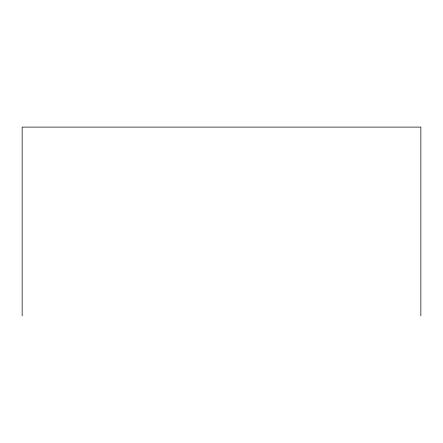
<?xml version="1.0" encoding="UTF-8"?>
<svg xmlns="http://www.w3.org/2000/svg" width="443" height="443" viewBox="0 0 443 443"><rect width="100%" height="100%" fill="white"/><g stroke="black" fill="none" stroke-linecap="round" stroke-linejoin="round"><path stroke-width="0.66" d="M420.85 315.898L420.85 127.102L22.15 127.102L22.15 315.898"/></g></svg>
